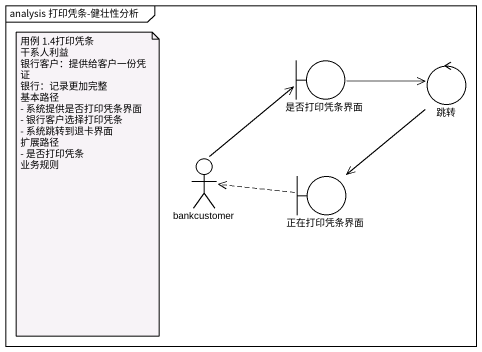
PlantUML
@startuml
mainframe analysis 打印凭条-健壮性分析
boundary 是否打印凭条界面
control 跳转
actor bankcustomer
boundary 正在打印凭条界面
是否打印凭条界面 -right-> 跳转
跳转 --> 正在打印凭条界面
bankcustomer -up-> 是否打印凭条界面
正在打印凭条界面 .left.> bankcustomer
note as N1
  用例 1.4打印凭条
  干系人利益
  银行客户：提供给客户一份凭证
  银行：记录更加完整
  基本路径
  - 系统提供是否打印凭条界面
  - 银行客户选择打印凭条
  - 系统跳转到退卡界面
  扩展路径
  - 是否打印凭条
  业务规则
end note
@enduml
